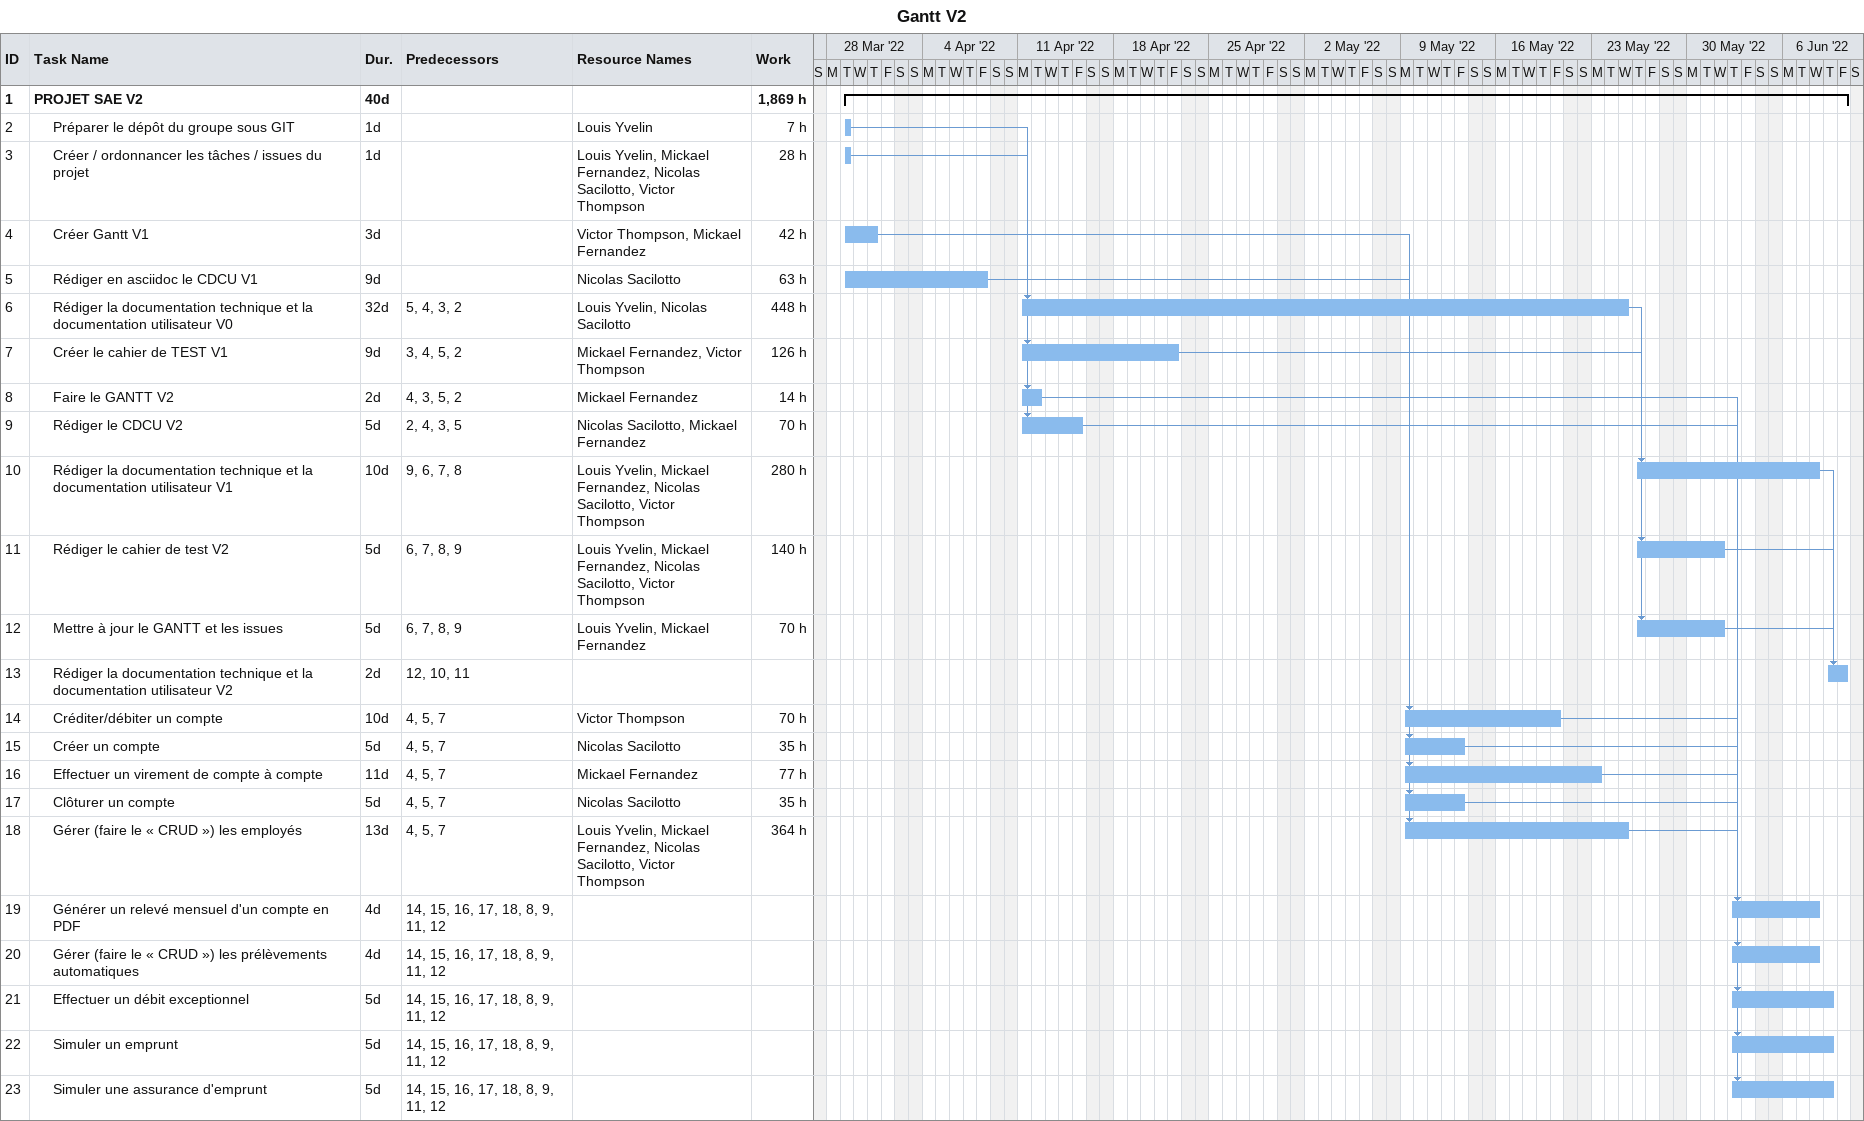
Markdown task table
Gantt V2

| ID | Level | Task | Duration | Start | Finish | Predecessors | Resources | Work (h) |
|---|---|---|---|---|---|---|---|---|
| 1 | 1 | **PROJET SAE V2** | 40d | 2022-03-29 | 2022-06-10 |  |  | 1869 |
| 2 | 2 | Préparer le dépôt du groupe sous GIT | 1d | 2022-03-29 | 2022-03-29 |  | Louis Yvelin | 7 |
| 3 | 2 | Créer / ordonnancer les tâches / issues du projet | 1d | 2022-03-29 | 2022-03-29 |  | Louis Yvelin, Mickael Fernandez, Nicolas Sacilotto, Victor Thompson | 28 |
| 4 | 2 | Créer Gantt V1 | 3d | 2022-03-29 | 2022-03-31 |  | Victor Thompson, Mickael Fernandez | 42 |
| 5 | 2 | Rédiger en asciidoc le CDCU V1 | 9d | 2022-03-29 | 2022-04-08 |  | Nicolas Sacilotto | 63 |
| 6 | 2 | Rédiger la documentation technique et la documentation utilisateur V0 | 32d | 2022-04-11 | 2022-05-25 | 5, 4, 3, 2 | Louis Yvelin, Nicolas Sacilotto | 448 |
| 7 | 2 | Créer le cahier de TEST V1 | 9d | 2022-04-11 | 2022-04-22 | 3, 4, 5, 2 | Mickael Fernandez, Victor Thompson | 126 |
| 8 | 2 | Faire le GANTT V2 | 2d | 2022-04-11 | 2022-04-12 | 4, 3, 5, 2 | Mickael Fernandez | 14 |
| 9 | 2 | Rédiger le CDCU V2 | 5d | 2022-04-11 | 2022-04-15 | 2, 4, 3, 5 | Nicolas Sacilotto, Mickael Fernandez | 70 |
| 10 | 2 | Rédiger la documentation technique et la documentation utilisateur V1 | 10d | 2022-05-26 | 2022-06-08 | 9, 6, 7, 8 | Louis Yvelin, Mickael Fernandez, Nicolas Sacilotto, Victor Thompson | 280 |
| 11 | 2 | Rédiger le cahier de test V2 | 5d | 2022-05-26 | 2022-06-01 | 6, 7, 8, 9 | Louis Yvelin, Mickael Fernandez, Nicolas Sacilotto, Victor Thompson | 140 |
| 12 | 2 | Mettre à jour le GANTT et les issues | 5d | 2022-05-26 | 2022-06-01 | 6, 7, 8, 9 | Louis Yvelin, Mickael Fernandez | 70 |
| 13 | 2 | Rédiger la documentation technique et la documentation utilisateur V2 | 2d | 2022-06-09 | 2022-06-10 | 12, 10, 11 |  |  |
| 14 | 2 | Créditer/débiter un compte | 10d | 2022-05-09 | 2022-05-20 | 4, 5, 7 | Victor Thompson | 70 |
| 15 | 2 | Créer un compte | 5d | 2022-05-09 | 2022-05-13 | 4, 5, 7 | Nicolas Sacilotto | 35 |
| 16 | 2 | Effectuer un virement de compte à compte | 11d | 2022-05-09 | 2022-05-23 | 4, 5, 7 | Mickael Fernandez | 77 |
| 17 | 2 | Clôturer un compte | 5d | 2022-05-09 | 2022-05-13 | 4, 5, 7 | Nicolas Sacilotto | 35 |
| 18 | 2 | Gérer (faire le « CRUD ») les employés | 13d | 2022-05-09 | 2022-05-25 | 4, 5, 7 | Louis Yvelin, Mickael Fernandez, Nicolas Sacilotto, Victor Thompson | 364 |
| 19 | 2 | Générer un relevé mensuel d'un compte en PDF | 4d | 2022-06-02 | 2022-06-08 | 14, 15, 16, 17, 18, 8, 9, 11, 12 |  |  |
| 20 | 2 | Gérer (faire le « CRUD ») les prélèvements automatiques | 4d | 2022-06-02 | 2022-06-08 | 14, 15, 16, 17, 18, 8, 9, 11, 12 |  |  |
| 21 | 2 | Effectuer un débit exceptionnel | 5d | 2022-06-02 | 2022-06-09 | 14, 15, 16, 17, 18, 8, 9, 11, 12 |  |  |
| 22 | 2 | Simuler un emprunt | 5d | 2022-06-02 | 2022-06-09 | 14, 15, 16, 17, 18, 8, 9, 11, 12 |  |  |
| 23 | 2 | Simuler une assurance d'emprunt | 5d | 2022-06-02 | 2022-06-09 | 14, 15, 16, 17, 18, 8, 9, 11, 12 |  |  |
